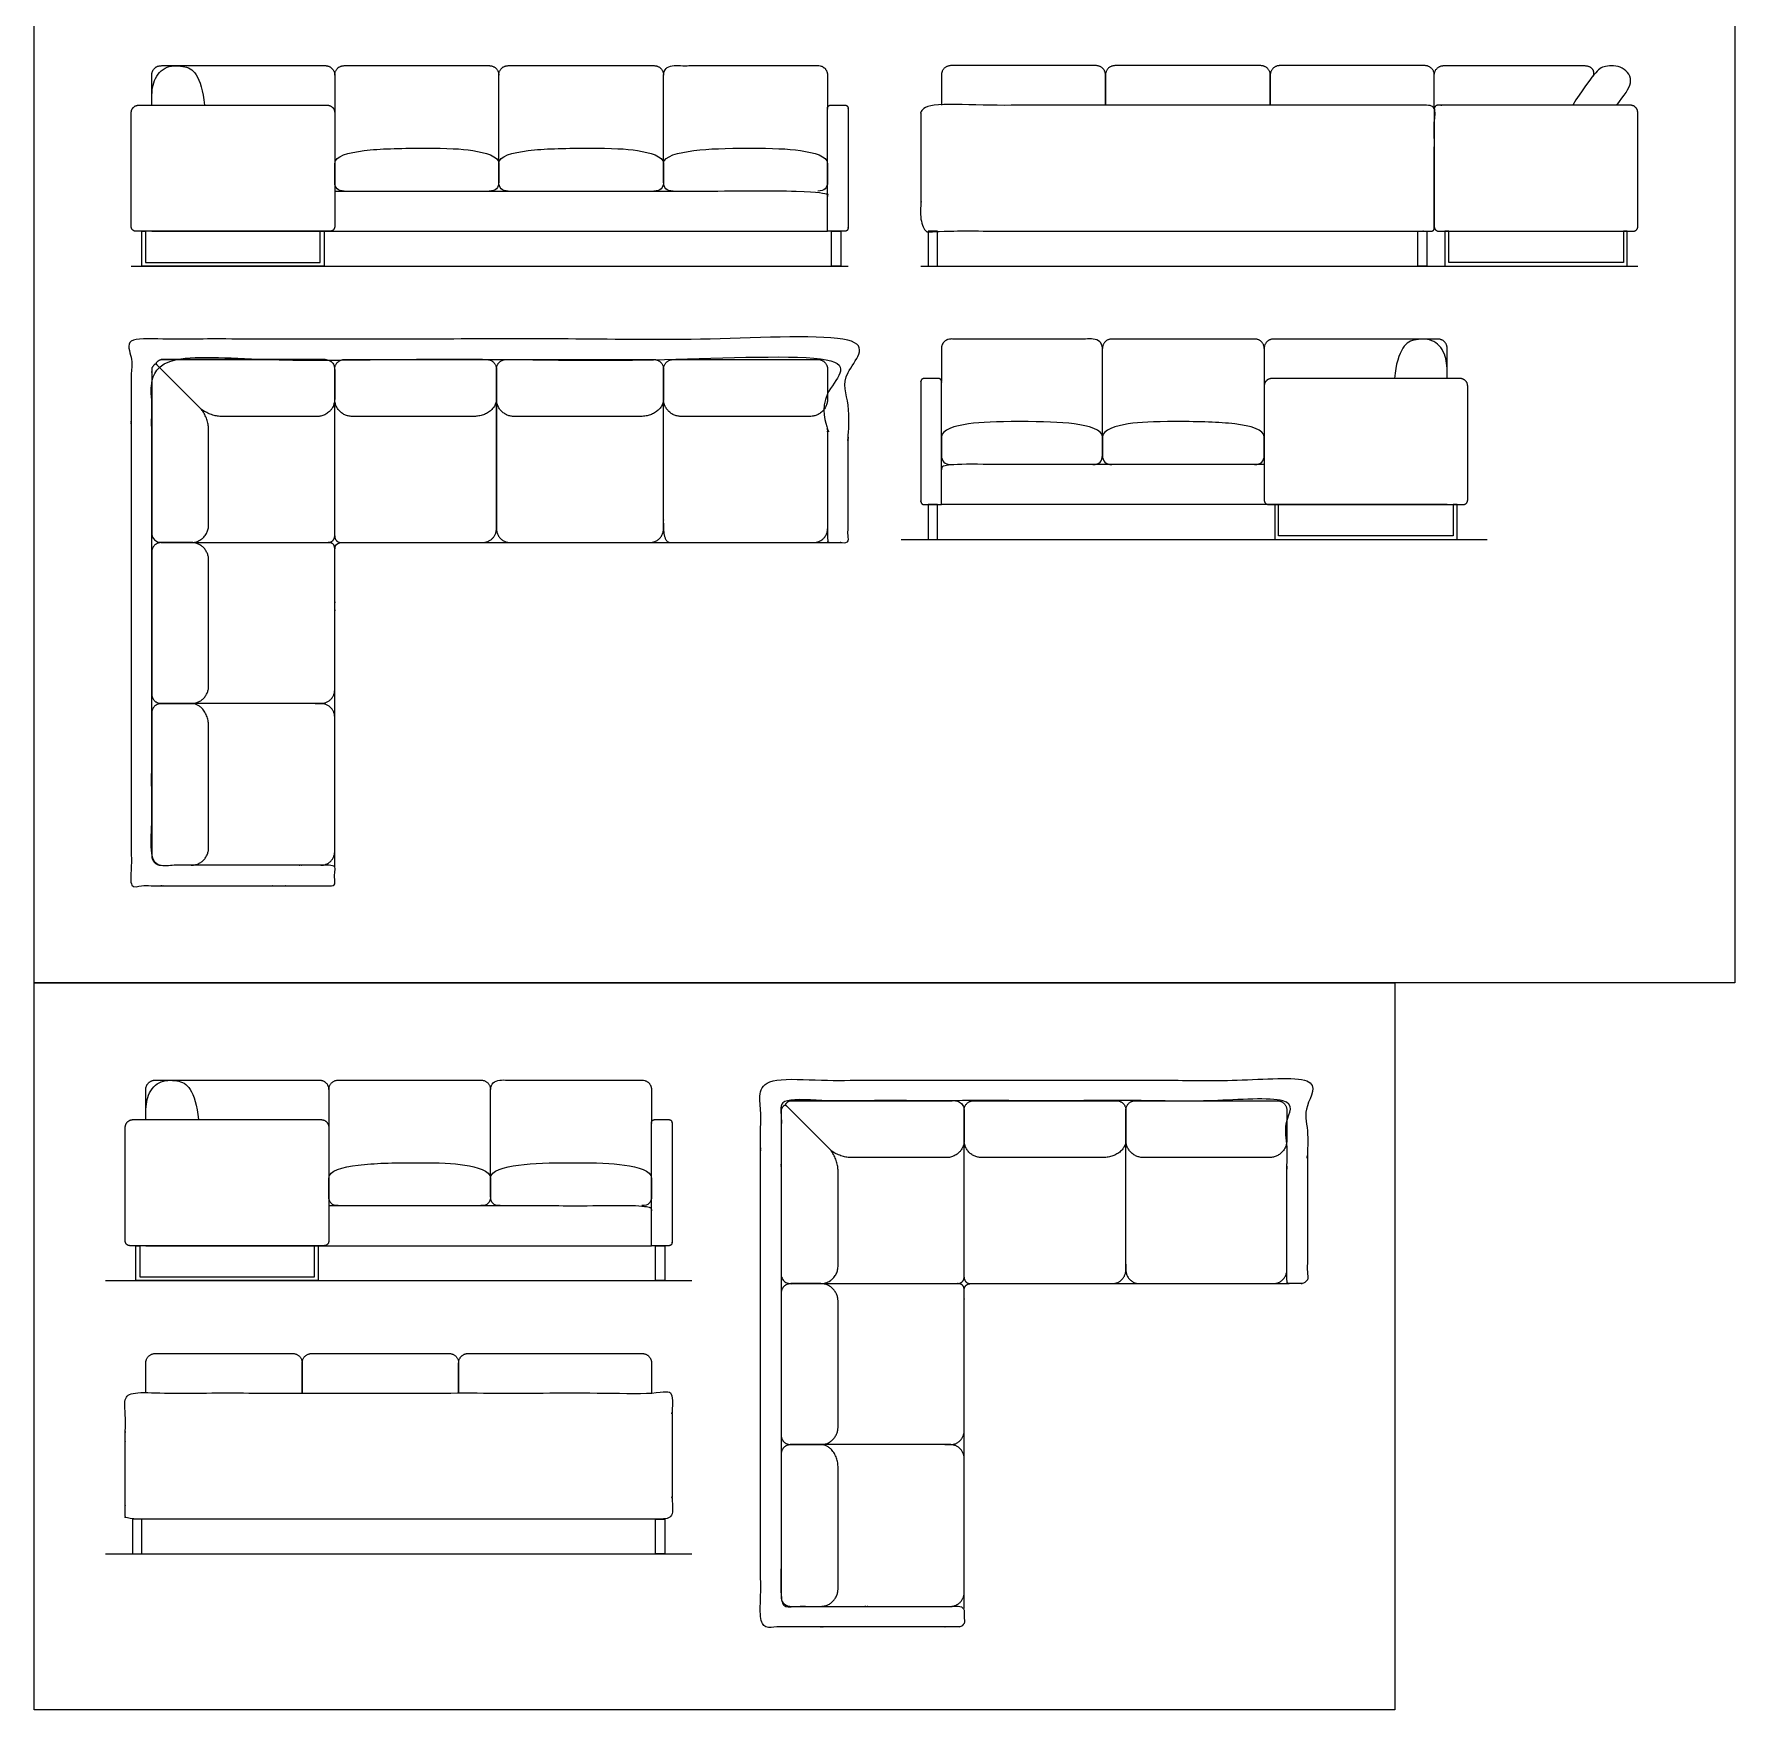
# Model space of a CAD drawing. Header units: metres. Extents: x 0 to 74.2, y -1.2 to 25.5.
# Drawn here: x 27.94 to 35.05, y -0.5 to 6.5 of the extents above; entities that cross this region are included whole.
import ezdxf

# ---------------------------------------------------------------- set-up
doc = ezdxf.new("R2010")
doc.units = ezdxf.units.M
doc.header["$MEASUREMENT"] = 0
for name, color, linetype, true_color in [('AG-DIAGRAM', 7, 'Continuous', 0xfecc66), ('AG-FURNITURE', 7, 'Continuous', 0x66ccff), ('X-VPRT', 6, 'Continuous', 0xff00ff)]:
    doc.layers.add(name, color=color, linetype=linetype, true_color=true_color)

msp = doc.modelspace()

# ---------------------------------------------------------------- linework, layer by layer
at = {"layer": 'AG-DIAGRAM'}
for points in [[(28.3465, 5.5344), (31.3437, 5.5344)], [(31.6485, 5.5344), (34.6457, 5.5344)], [(31.5664, 4.3914), (34.0166, 4.3914)], [(28.2395, 1.2926), (30.6898, 1.2926)], [(28.2395, 0.1496), (30.6898, 0.1496)]]:
    msp.add_lwpolyline(points, dxfattribs=at)
at = {"layer": 'AG-FURNITURE'}
for p, q in [((29.1573, 5.1438), (28.4721, 5.1438)), ((31.789, 2.045), (31.1039, 2.045))]:
    msp.add_line(p, q, dxfattribs=at)
for points in [[(29.8832, 5.9631), (29.8832, 6.3334)], [(28.4322, 5.6805), (29.5657, 5.6805), (31.2579, 5.6805)], [(28.6409, 4.935), (28.457, 5.119)], [(33.8487, 4.5375), (32.7153, 4.5375), (31.7342, 4.5375)], [(31.2726, 1.8362), (31.0887, 2.0202)], [(28.4074, 1.4387), (29.5408, 1.4387), (30.5219, 1.4387)]]:
    msp.add_lwpolyline(points, dxfattribs=at)
for points in [[(28.7719, 5.5344), (28.3909, 5.5344), (28.3909, 5.6805), (28.4068, 5.6805), (28.4068, 5.5502), (28.7719, 5.5502), (29.137, 5.5502), (29.137, 5.6805), (29.1529, 5.6805), (29.1529, 5.5344)], [(31.3132, 5.6805), (31.3132, 5.5344), (31.2751, 5.5344), (31.2751, 5.6805)], [(31.6789, 5.6805), (31.6789, 5.5344), (31.717, 5.5344), (31.717, 5.6805)], [(33.7643, 5.6805), (33.7643, 5.5344), (33.7262, 5.5344), (33.7262, 5.6805)], [(34.2202, 5.5344), (34.6012, 5.5344), (34.6012, 5.6805), (34.5853, 5.6805), (34.5853, 5.5502), (34.2202, 5.5502), (33.8551, 5.5502), (33.8551, 5.6805), (33.8392, 5.6805), (33.8392, 5.5344)], [(31.6789, 4.5375), (31.6789, 4.3914), (31.717, 4.3914), (31.717, 4.5375)], [(33.509, 4.3914), (33.89, 4.3914), (33.89, 4.5375), (33.8741, 4.5375), (33.8741, 4.4072), (33.509, 4.4072), (33.1439, 4.4072), (33.1439, 4.5375), (33.128, 4.5375), (33.128, 4.3914)], [(28.7471, 1.2926), (28.3661, 1.2926), (28.3661, 1.4387), (28.382, 1.4387), (28.382, 1.3084), (28.7471, 1.3084), (29.1122, 1.3084), (29.1122, 1.4387), (29.1281, 1.4387), (29.1281, 1.2926)], [(30.5772, 1.4387), (30.5772, 1.2926), (30.5391, 1.2926), (30.5391, 1.4387)], [(28.3521, 0.2957), (28.3521, 0.1496), (28.3902, 0.1496), (28.3902, 0.2957)], [(30.5772, 0.2957), (30.5772, 0.1496), (30.5391, 0.1496), (30.5391, 0.2957)]]:
    msp.add_lwpolyline(points, close=True, dxfattribs=at)
for points, degree, knots in [([(28.4322, 6.2075), (28.4323, 6.2502), (28.434, 6.3058), (28.4823, 6.3735), (28.5668, 6.3735), (28.62, 6.3508), (28.6472, 6.2677), (28.6527, 6.2075)], 3, [0.038653, 0.038653, 0.038653, 0.038653, 0.353197, 0.706393, 1.05959, 1.412787, 1.765983, 1.765983, 1.765983, 1.765983]), ([(34.5583, 6.2075), (34.5892, 6.2502), (34.6347, 6.3058), (34.5864, 6.3735), (34.5019, 6.3735), (34.4735, 6.3508), (34.4103, 6.2677), (34.3738, 6.2075)], 3, [0.038653, 0.038653, 0.038653, 0.038653, 0.353197, 0.706393, 1.05959, 1.412787, 1.765983, 1.765983, 1.765983, 1.765983]), ([(34.6139, 6.2075), (34.2202, 6.2075), (33.8265, 6.2075), (33.8186, 6.2075), (33.8106, 6.2075)], 2, [6.144161, 6.144161, 6.144161, 8.727494, 8.727494, 8.779578, 8.779578, 8.779578]), ([(29.2373, 5.8479), (29.2107, 5.8479), (29.1974, 5.8608), (29.1974, 5.8865), (29.1974, 5.912), (29.1974, 5.9375), (29.1974, 5.9631), (29.1974, 5.9947), (29.31, 6.0238), (29.465, 6.0274), (29.5657, 6.0274), (29.6759, 6.0274), (29.7705, 6.0238), (29.8832, 5.9947), (29.8832, 5.9631), (29.8832, 5.9375), (29.8832, 5.912), (29.8832, 5.8865), (29.8832, 5.8608), (29.8699, 5.8479), (29.8433, 5.8479)], 3, [0, 0, 0, 0, 0.257361, 0.257361, 0.257361, 0.508818, 0.508818, 0.508818, 1.127225, 1.745632, 1.745632, 1.745632, 2.364039, 2.982446, 2.982446, 2.982446, 3.233903, 3.233903, 3.233903, 3.491264, 3.491264, 3.491264, 3.491264]), ([(29.9231, 5.8479), (29.8965, 5.8479), (29.8832, 5.8608), (29.8832, 5.8865), (29.8832, 5.912), (29.8832, 5.9375), (29.8832, 5.9631), (29.8832, 5.9947), (29.9958, 6.0238), (30.1508, 6.0274), (30.2515, 6.0274), (30.3649, 6.0274), (30.4595, 6.0238), (30.5721, 5.9947), (30.5721, 5.9631), (30.5721, 5.9375), (30.5721, 5.912), (30.5721, 5.8865), (30.5721, 5.8608), (30.5588, 5.8479), (30.5322, 5.8479)], 3, [0, 0, 0, 0, 0.257361, 0.257361, 0.257361, 0.508818, 0.508818, 0.508818, 1.127225, 1.745632, 1.745632, 1.745632, 2.364039, 2.982446, 2.982446, 2.982446, 3.233903, 3.233903, 3.233903, 3.491264, 3.491264, 3.491264, 3.491264]), ([(30.612, 5.8479), (30.5854, 5.8479), (30.5721, 5.8608), (30.5721, 5.8865), (30.5721, 5.912), (30.5721, 5.9375), (30.5721, 5.9631), (30.5721, 5.9947), (30.6975, 6.0238), (30.8302, 6.0274), (30.9309, 6.0274), (31.0316, 6.0274), (31.1453, 6.0238), (31.2579, 5.9947), (31.2579, 5.9631), (31.2579, 5.9375), (31.2579, 5.912), (31.2579, 5.8865), (31.2579, 5.8608), (31.2446, 5.8479), (31.218, 5.8479)], 3, [0, 0, 0, 0, 0.257361, 0.257361, 0.257361, 0.508818, 0.508818, 0.508818, 1.127225, 1.745632, 1.745632, 1.745632, 2.364039, 2.982446, 2.982446, 2.982446, 3.233903, 3.233903, 3.233903, 3.491264, 3.491264, 3.491264, 3.491264]), ([(29.1974, 5.8479), (29.4842, 5.8479), (29.5657, 5.8479), (29.7251, 5.8479), (31.2308, 5.8479), (31.2579, 5.8479), (31.2579, 5.8257)], 2, [-0.534444, -0.534444, -0.534444, 0, 0, 1.046394, 1.046394, 1.208342, 1.208342, 1.208342]), ([(33.8487, 5.0645), (33.8486, 5.1072), (33.8469, 5.1628), (33.7986, 5.2305), (33.7142, 5.2305), (33.6609, 5.2078), (33.6337, 5.1247), (33.6283, 5.0645)], 3, [0.038653, 0.038653, 0.038653, 0.038653, 0.353197, 0.706393, 1.05959, 1.412787, 1.765983, 1.765983, 1.765983, 1.765983]), ([(29.8736, 4.4364), (29.8736, 4.4481), (29.8736, 4.4598), (29.8736, 4.7191), (29.8736, 4.9785)], 2, [2.445051, 2.445051, 2.445051, 2.521733, 2.521733, 4.223519, 4.223519, 4.223519]), ([(32.3674, 4.7049), (32.394, 4.7049), (32.4073, 4.7178), (32.4073, 4.7435), (32.4073, 4.769), (32.4073, 4.7945), (32.4073, 4.8201), (32.4073, 4.8517), (32.2947, 4.8808), (32.1619, 4.8844), (32.0612, 4.8844), (31.9605, 4.8844), (31.8468, 4.8808), (31.7342, 4.8517), (31.7342, 4.8201), (31.7342, 4.7945), (31.7342, 4.769), (31.7342, 4.7435), (31.7342, 4.7178), (31.7475, 4.7049), (31.7741, 4.7049)], 3, [0, 0, 0, 0, 0.257361, 0.257361, 0.257361, 0.508818, 0.508818, 0.508818, 1.127225, 1.745632, 1.745632, 1.745632, 2.364039, 2.982446, 2.982446, 2.982446, 3.233903, 3.233903, 3.233903, 3.491264, 3.491264, 3.491264, 3.491264]), ([(33.0437, 4.7049), (33.0703, 4.7049), (33.0836, 4.7178), (33.0836, 4.7435), (33.0836, 4.769), (33.0836, 4.7945), (33.0836, 4.8201), (33.0836, 4.8517), (32.9709, 4.8808), (32.816, 4.8844), (32.7153, 4.8844), (32.6146, 4.8844), (32.5199, 4.8808), (32.4073, 4.8517), (32.4073, 4.8201), (32.4073, 4.7945), (32.4073, 4.769), (32.4073, 4.7435), (32.4073, 4.7178), (32.4206, 4.7049), (32.4472, 4.7049)], 3, [0, 0, 0, 0, 0.257361, 0.257361, 0.257361, 0.508818, 0.508818, 0.508818, 1.127225, 1.745632, 1.745632, 1.745632, 2.364039, 2.982446, 2.982446, 2.982446, 3.233903, 3.233903, 3.233903, 3.491264, 3.491264, 3.491264, 3.491264]), ([(33.0836, 4.7049), (32.7967, 4.7049), (32.7153, 4.7049), (32.5558, 4.7049), (31.7613, 4.7049), (31.7342, 4.7049), (31.7342, 4.6827)], 2, [-0.534444, -0.534444, -0.534444, 0, 0, 1.046394, 1.046394, 1.208342, 1.208342, 1.208342]), ([(28.4321, 4.3386), (28.4321, 4.1666), (28.4321, 4.0516), (28.4321, 3.8986), (28.4321, 3.7456)], 2, [1.154009, 1.154009, 1.154009, 2.158119, 2.158119, 3.16223, 3.16223, 3.16223]), ([(29.1973, 3.7633), (29.1973, 3.9075), (29.1973, 4.0516), (29.1973, 4.1577), (29.1973, 4.3209), (29.1973, 4.3368), (29.1973, 4.3527)], 2, [-0.864718, -0.864718, -0.864718, 0.081293, 0.081293, 1.027305, 1.027305, 1.107936, 1.107936, 1.107936]), ([(29.2233, 4.3787), (29.2392, 4.3787), (29.255, 4.3787), (29.3992, 4.3787), (29.5434, 4.3787), (29.6494, 4.3787), (29.8158, 4.3787)], 2, [0.17488, 0.17488, 0.17488, 0.255511, 0.255511, 1.201523, 1.201523, 2.147535, 2.147535, 2.147535]), ([(29.1396, 3.7056), (29.1279, 3.7056), (29.1162, 3.7056), (28.8568, 3.7056), (28.5975, 3.7056)], 2, [1.324822, 1.324822, 1.324822, 1.401504, 1.401504, 3.103289, 3.103289, 3.103289]), ([(28.4321, 3.6655), (28.4321, 3.4903), (28.4321, 3.3754), (28.4321, 3.2223), (28.4321, 3.0693)], 2, [1.154009, 1.154009, 1.154009, 2.158119, 2.158119, 3.16223, 3.16223, 3.16223]), ([(29.1973, 3.087), (29.1973, 3.2312), (29.1973, 3.3754), (29.1973, 3.4814), (29.1973, 3.6478)], 2, [-0.864718, -0.864718, -0.864718, 0.081293, 0.081293, 1.027305, 1.027305, 1.027305]), ([(28.4074, 1.9657), (28.4075, 2.0084), (28.4092, 2.064), (28.4575, 2.1317), (28.542, 2.1317), (28.5952, 2.109), (28.6224, 2.0259), (28.6279, 1.9657)], 3, [0.038653, 0.038653, 0.038653, 0.038653, 0.353197, 0.706393, 1.05959, 1.412787, 1.765983, 1.765983, 1.765983, 1.765983]), ([(32.5053, 1.3376), (32.5053, 1.3493), (32.5053, 1.361), (32.5053, 1.6203), (32.5053, 1.8797)], 2, [2.445051, 2.445051, 2.445051, 2.521733, 2.521733, 4.223519, 4.223519, 4.223519]), ([(29.2124, 1.6061), (29.1858, 1.6061), (29.1725, 1.619), (29.1725, 1.6447), (29.1725, 1.6702), (29.1725, 1.6957), (29.1725, 1.7213), (29.1725, 1.7529), (29.2852, 1.782), (29.4402, 1.7856), (29.5408, 1.7856), (29.6415, 1.7856), (29.7362, 1.782), (29.8488, 1.7529), (29.8488, 1.7213), (29.8488, 1.6957), (29.8488, 1.6702), (29.8488, 1.6447), (29.8488, 1.619), (29.8355, 1.6061), (29.8089, 1.6061)], 3, [0, 0, 0, 0, 0.257361, 0.257361, 0.257361, 0.508818, 0.508818, 0.508818, 1.127225, 1.745632, 1.745632, 1.745632, 2.364039, 2.982446, 2.982446, 2.982446, 3.233903, 3.233903, 3.233903, 3.491264, 3.491264, 3.491264, 3.491264]), ([(29.8887, 1.6061), (29.8621, 1.6061), (29.8488, 1.619), (29.8488, 1.6447), (29.8488, 1.6702), (29.8488, 1.6957), (29.8488, 1.7213), (29.8488, 1.7529), (29.9614, 1.782), (30.0942, 1.7856), (30.1949, 1.7856), (30.2956, 1.7856), (30.4093, 1.782), (30.5219, 1.7529), (30.5219, 1.7213), (30.5219, 1.6957), (30.5219, 1.6702), (30.5219, 1.6447), (30.5219, 1.619), (30.5086, 1.6061), (30.482, 1.6061)], 3, [0, 0, 0, 0, 0.257361, 0.257361, 0.257361, 0.508818, 0.508818, 0.508818, 1.127225, 1.745632, 1.745632, 1.745632, 2.364039, 2.982446, 2.982446, 2.982446, 3.233903, 3.233903, 3.233903, 3.491264, 3.491264, 3.491264, 3.491264]), ([(29.1725, 1.6061), (29.4594, 1.6061), (29.5408, 1.6061), (29.7003, 1.6061), (30.4948, 1.6061), (30.5219, 1.6061), (30.5219, 1.5839)], 2, [-0.534444, -0.534444, -0.534444, 0, 0, 1.046394, 1.046394, 1.208342, 1.208342, 1.208342]), ([(31.0638, 1.2398), (31.0638, 1.0678), (31.0638, 0.9528), (31.0638, 0.7998), (31.0638, 0.6468)], 2, [1.154009, 1.154009, 1.154009, 2.158119, 2.158119, 3.16223, 3.16223, 3.16223]), ([(31.829, 0.6645), (31.829, 0.8087), (31.829, 0.9528), (31.829, 1.0589), (31.829, 1.2221), (31.829, 1.238), (31.829, 1.2539)], 2, [-0.864718, -0.864718, -0.864718, 0.081293, 0.081293, 1.027305, 1.027305, 1.107936, 1.107936, 1.107936]), ([(31.855, 1.2799), (31.8709, 1.2799), (31.8867, 1.2799), (32.0309, 1.2799), (32.1751, 1.2799), (32.2812, 1.2799), (32.4476, 1.2799)], 2, [0.17488, 0.17488, 0.17488, 0.255511, 0.255511, 1.201523, 1.201523, 2.147535, 2.147535, 2.147535]), ([(31.7713, 0.6068), (31.7596, 0.6068), (31.7479, 0.6068), (31.4886, 0.6068), (31.2292, 0.6068)], 2, [1.324822, 1.324822, 1.324822, 1.401504, 1.401504, 3.103289, 3.103289, 3.103289]), ([(31.0638, 0.5667), (31.0638, 0.3915), (31.0638, 0.2766), (31.0638, 0.1235), (31.0638, -0.0295)], 2, [1.154009, 1.154009, 1.154009, 2.158119, 2.158119, 3.16223, 3.16223, 3.16223]), ([(31.829, -0.0118), (31.829, 0.1324), (31.829, 0.2766), (31.829, 0.3826), (31.829, 0.549)], 2, [-0.864718, -0.864718, -0.864718, 0.081293, 0.081293, 1.027305, 1.027305, 1.027305])]:
    msp.add_open_spline(points, degree=degree, knots=knots, dxfattribs=at)
for points, weights, knots in [([(28.4322, 6.2075), (28.4322, 6.2756), (28.4322, 6.3334), (28.4322, 6.3726), (28.4714, 6.3726), (28.6248, 6.3726), (28.9307, 6.3726), (29.0841, 6.3726), (29.1582, 6.3726), (29.1974, 6.3726), (29.1974, 6.3334), (29.1974, 6.2965), (29.1974, 6.1757)], [1, 1, 1, 0.707106781187, 1, 1, 1, 1, 1, 0.707106781187, 1, 1, 1], [-1.607614, -1.607614, -1.607614, -1.254992, -1.254992, -1.053101, -1.053101, -0.046213, -0.046213, 0.960676, 0.960676, 1.162567, 1.162567, 1.387777, 1.387777, 1.387777]), ([(29.1974, 6.3334), (29.1974, 6.3726), (29.2365, 6.3726), (29.4313, 6.3726), (29.5847, 6.3726), (29.7286, 6.3726), (29.844, 6.3726), (29.8832, 6.3726), (29.8832, 6.3334)], [1, 0.707106781187, 1, 1, 1, 1, 1, 0.707106781187, 1], [-1.254992, -1.254992, -1.254992, -1.053101, -1.053101, -0.046213, -0.046213, 0.960676, 0.960676, 1.162567, 1.162567, 1.162567]), ([(29.8832, 6.3334), (29.8832, 6.3726), (29.9223, 6.3726), (30.1171, 6.3726), (30.2832, 6.3726), (30.4176, 6.3726), (30.533, 6.3726), (30.5721, 6.3726), (30.5721, 6.3334)], [1, 0.707106781187, 1, 1, 1, 1, 1, 0.707106781187, 1], [-1.254992, -1.254992, -1.254992, -1.053101, -1.053101, -0.046213, -0.046213, 0.960676, 0.960676, 1.162567, 1.162567, 1.162567]), ([(30.5721, 5.9631), (30.5721, 6.2704), (30.5721, 6.3334), (30.5721, 6.3726), (30.6113, 6.3726), (30.7965, 6.3726), (30.95, 6.3726), (31.1034, 6.3726), (31.2188, 6.3726), (31.2579, 6.3726), (31.2579, 6.3334), (31.2579, 6.2704), (31.2579, 6.1951)], [1, 1, 1, 0.707106781187, 1, 1, 1, 1, 1, 0.707106781187, 1, 1, 1], [-1.639356, -1.639356, -1.639356, -1.254992, -1.254992, -1.053101, -1.053101, -0.046213, -0.046213, 0.960676, 0.960676, 1.162567, 1.162567, 1.546931, 1.546931, 1.546931]), ([(32.42, 6.2075), (32.42, 6.2704), (32.42, 6.3334), (32.42, 6.3726), (32.3808, 6.3726), (32.2274, 6.3726), (32.0739, 6.3726), (31.8887, 6.3726), (31.7734, 6.3726), (31.7342, 6.3726), (31.7342, 6.3334), (31.7342, 6.2704), (31.7342, 6.2075)], [1, 1, 1, 0.707106781187, 1, 1, 1, 1, 1, 0.707106781187, 1, 1, 1], [-1.639356, -1.639356, -1.639356, -1.254992, -1.254992, -1.053101, -1.053101, -0.046213, -0.046213, 0.960676, 0.960676, 1.162567, 1.162567, 1.546931, 1.546931, 1.546931]), ([(33.109, 6.2075), (33.109, 6.2704), (33.109, 6.3334), (33.109, 6.3726), (33.0698, 6.3726), (32.8814, 6.3726), (32.728, 6.3726), (32.5745, 6.3726), (32.4592, 6.3726), (32.42, 6.3726), (32.42, 6.3334), (32.42, 6.2704), (32.42, 6.2075)], [1, 1, 1, 0.707106781187, 1, 1, 1, 1, 1, 0.707106781187, 1, 1, 1], [-1.639356, -1.639356, -1.639356, -1.254992, -1.254992, -1.053101, -1.053101, -0.046213, -0.046213, 0.960676, 0.960676, 1.162567, 1.162567, 1.546931, 1.546931, 1.546931]), ([(33.7948, 6.1951), (33.7948, 6.2704), (33.7948, 6.3334), (33.7948, 6.3726), (33.7556, 6.3726), (33.5704, 6.3726), (33.4169, 6.3726), (33.2635, 6.3726), (33.1481, 6.3726), (33.109, 6.3726), (33.109, 6.3334), (33.109, 6.2704), (33.109, 6.2075)], [1, 1, 1, 0.707106781187, 1, 1, 1, 1, 1, 0.707106781187, 1, 1, 1], [-1.639356, -1.639356, -1.639356, -1.254992, -1.254992, -1.053101, -1.053101, -0.046213, -0.046213, 0.960676, 0.960676, 1.162567, 1.162567, 1.546931, 1.546931, 1.546931]), ([(33.7948, 6.1951), (33.7948, 6.2704), (33.7948, 6.3334), (33.7948, 6.3726), (33.8339, 6.3726), (34.0191, 6.3726), (34.1726, 6.3726), (34.326, 6.3726), (34.4236, 6.3726), (34.456, 6.3726), (34.4607, 6.3459), (34.4618, 6.3334), (34.4576, 6.3279)], [1, 1, 1, 0.707106781187, 1, 1, 1, 1, 1, 0.770612041603, 0.900527966517, 0.900527966517, 0.900527966517], [-1.639356, -1.639356, -1.639356, -1.254992, -1.254992, -1.053101, -1.053101, -0.046212, -0.046212, 0.960676, 0.960676, 1.118793, 1.118793, 1.182465, 1.182465, 1.182465]), ([(31.2579, 5.6805), (31.2946, 5.6805), (31.3313, 5.6805), (31.3437, 5.6805), (31.3437, 5.6929), (31.3437, 5.944), (31.3437, 6.1951), (31.3437, 6.2075), (31.3313, 6.2075), (31.3008, 6.2075), (31.2703, 6.2075), (31.2579, 6.2075), (31.2579, 6.1951), (31.2579, 5.9537), (31.2579, 5.6805)], [1, 1, 1, 0.707106781187, 1, 1, 1, 0.707106781187, 1, 1, 1, 0.707106781187, 1, 1, 1], [3.738956, 3.738956, 3.738956, 3.979653, 3.979653, 4.043353, 4.043353, 5.691101, 5.691101, 5.7548, 5.7548, 5.954946, 5.954946, 6.018645, 6.018645, 7.704346, 7.704346, 7.704346]), ([(32.8677, 5.6805), (32.6946, 5.6805), (31.7342, 5.6805), (31.6975, 5.6805), (31.6608, 5.6805), (31.6485, 5.6805), (31.6485, 5.6929), (31.6485, 5.944), (31.6485, 6.1951), (31.6485, 6.2075), (31.6608, 6.2075), (31.6913, 6.2075), (31.7218, 6.2075), (32.8677, 6.2075), (33.7214, 6.2075), (33.7519, 6.2075), (33.7824, 6.2075), (33.7948, 6.2075), (33.7948, 6.1951), (33.7948, 5.944), (33.7948, 5.6929), (33.7948, 5.6805), (33.7824, 5.6805), (33.7457, 5.6805), (33.709, 5.6805), (33.0407, 5.6805), (32.8677, 5.6805)], [1, 1, 1, 1, 1, 0.707106781187, 1, 1, 1, 0.707106781187, 1, 1, 1, 1, 1, 1, 1, 0.707106781187, 1, 1, 1, 0.707106781187, 1, 1, 1, 1, 1], [-2.322289, -2.322289, -2.322289, -0.905622, -0.905622, -0.664925, -0.664925, -0.601225, -0.601225, 1.046523, 1.046523, 1.110222, 1.110222, 1.310368, 1.310368, 3.782771, 3.782771, 3.982916, 3.982916, 4.046616, 4.046616, 5.694364, 5.694364, 5.758063, 5.758063, 5.998761, 5.998761, 7.415428, 7.415428, 7.415428]), ([(31.2675, 4.3787), (31.2579, 4.3787), (31.2579, 4.3882), (31.2579, 4.7613), (31.2579, 5.1343), (31.2579, 5.1438), (31.2484, 5.1438), (29.337, 5.1438), (28.4416, 5.1438), (28.4321, 5.1438), (28.4321, 5.1343), (28.4321, 4.7613), (28.432, 4.3865), (28.4321, 3.5878), (28.4321, 3.0388), (28.4321, 3.0293), (28.4416, 3.0293), (28.8147, 3.0293), (29.1878, 3.0293), (29.1973, 3.0293), (29.1973, 3.0198), (29.1973, 2.9864), (29.1973, 2.9531), (29.1973, 2.9436), (29.1878, 2.9436), (28.7718, 2.9436), (28.3559, 2.9436), (28.3464, 2.9436), (28.3464, 2.9531), (28.3464, 3.5508), (28.3464, 4.3882), (28.3464, 4.8041), (28.3464, 5.22), (28.3464, 5.2296), (28.3559, 5.2296), (29.337, 5.2296), (31.3341, 5.2296), (31.3437, 5.2296), (31.3437, 5.22), (31.3437, 4.8041), (31.3437, 4.3882), (31.3437, 4.3787), (31.3341, 4.3787), (31.3008, 4.3787), (31.2675, 4.3787)], [1, 0.707106781187, 1, 1, 1, 0.707106781187, 1, 1, 1, 0.707106781187, 1, 1, 0.936368330036, 0.936368330036, 0.936368330036, 0.662112395857, 0.936368330036, 0.936368330036, 0.936368330036, 0.662112395857, 0.936368330036, 0.936368330036, 0.936368330036, 0.662112395856, 0.936368330036, 0.936368330036, 0.936368330036, 0.662112395857, 0.936368330036, 0.936368330036, 1.00000000203, 1.00000000203, 1.00000000203, 0.707106782623, 1.00000000203, 1.00000000203, 1.00000000203, 0.707106782623, 1.00000000203, 1.00000000203, 1.00000000203, 0.707106782623, 1.00000000203, 1.00000000203, 1], [0, 0, 0, 0.049088, 0.049088, 2.190329, 2.190329, 2.239417, 2.239417, 4.447767, 4.447767, 4.496855, 4.496855, 6.644183, 6.644183, 8.276014, 8.276014, 8.325101, 8.325101, 10.466327, 10.466327, 10.515415, 10.515415, 10.734165, 10.734165, 10.783252, 10.783252, 13.471685, 13.471685, 13.520772, 13.520772, 15.525523, 15.525523, 18.213971, 18.213971, 18.263059, 18.263059, 21.033908, 21.033908, 21.082995, 21.082995, 23.771444, 23.771444, 23.820531, 23.820531, 24.039283, 24.039283, 24.039283]), ([(32.4073, 4.8201), (32.4073, 5.1274), (32.4073, 5.1904), (32.4073, 5.2296), (32.3681, 5.2296), (32.1956, 5.2296), (32.0422, 5.2296), (31.8887, 5.2296), (31.7734, 5.2296), (31.7342, 5.2296), (31.7342, 5.1904), (31.7342, 5.1274), (31.7342, 5.0521)], [1, 1, 1, 0.707106781187, 1, 1, 1, 1, 1, 0.707106781187, 1, 1, 1], [-1.639356, -1.639356, -1.639356, -1.254992, -1.254992, -1.053101, -1.053101, -0.046213, -0.046213, 0.960676, 0.960676, 1.162567, 1.162567, 1.546931, 1.546931, 1.546931]), ([(33.0836, 5.1904), (33.0836, 5.2296), (33.0444, 5.2296), (32.8497, 5.2296), (32.6962, 5.2296), (32.5618, 5.2296), (32.4465, 5.2296), (32.4073, 5.2296), (32.4073, 5.1904)], [1, 0.707106781187, 1, 1, 1, 1, 1, 0.707106781187, 1], [-1.254992, -1.254992, -1.254992, -1.053101, -1.053101, -0.046213, -0.046213, 0.960676, 0.960676, 1.162567, 1.162567, 1.162567]), ([(33.8487, 5.0645), (33.8487, 5.1326), (33.8487, 5.1904), (33.8487, 5.2296), (33.8096, 5.2296), (33.6561, 5.2296), (33.3503, 5.2296), (33.1968, 5.2296), (33.1227, 5.2296), (33.0836, 5.2296), (33.0836, 5.1904), (33.0836, 5.1535), (33.0836, 5.0327)], [1, 1, 1, 0.707106781187, 1, 1, 1, 1, 1, 0.707106781187, 1, 1, 1], [-1.607614, -1.607614, -1.607614, -1.254992, -1.254992, -1.053101, -1.053101, -0.046213, -0.046213, 0.960676, 0.960676, 1.162567, 1.162567, 1.387777, 1.387777, 1.387777]), ([(28.4427, 5.122), (28.4326, 5.1118), (28.4321, 5.1038), (28.4321, 4.8397), (28.4321, 4.7247), (28.4321, 4.5717), (28.4321, 4.4187), (28.4321, 4.3787), (28.4721, 4.3787), (28.5208, 4.3787), (28.5975, 4.3787), (28.6702, 4.3787), (28.6702, 4.4528), (28.6702, 4.5717), (28.6702, 4.7247), (28.6702, 4.8088), (28.6702, 4.852), (28.6702, 4.8967), (28.6409, 4.935)], [0.926157642175, 0.903473290462, 1.02892910442, 1.02892910442, 1.02892910442, 1.02892910442, 1.02892910442, 0.727562747096, 1.02892910442, 1.02892910442, 1.02892910442, 0.727562747096, 1.02892910442, 1.02892910442, 1.02892910442, 1.02892910442, 1.02892910442, 0.777537991628, 0.945553292692], [5.881641, 5.881641, 5.881641, 5.923778, 5.923778, 6.927889, 6.927889, 7.931999, 7.931999, 8.138254, 8.138254, 8.457445, 8.457445, 8.6637, 8.6637, 9.667811, 9.667811, 10.671921, 10.671921, 10.843973, 10.843973, 10.843973]), ([(28.454, 5.1333), (28.4642, 5.1434), (28.4721, 5.1438), (28.7363, 5.1438), (28.8512, 5.1438), (29.0042, 5.1438), (29.1573, 5.1438), (29.1973, 5.1438), (29.1973, 5.1038), (29.1973, 5.0552), (29.1973, 4.9785), (29.1973, 4.9058), (29.1232, 4.9058), (29.0042, 4.9058), (28.8512, 4.9058), (28.7672, 4.9058), (28.724, 4.9058), (28.6792, 4.9058), (28.6409, 4.935)], [0.926157642769, 0.9034732892, 1.02892910442, 1.02892910442, 1.02892910442, 1.02892910442, 1.02892910442, 0.727562747096, 1.02892910442, 1.02892910442, 1.02892910442, 0.727562747096, 1.02892910442, 1.02892910442, 1.02892910442, 1.02892910442, 1.02892910442, 0.777537931152, 0.94555337353], [0, 0, 0, 0.042136, 0.042136, 1.046247, 1.046247, 2.050358, 2.050358, 2.256613, 2.256613, 2.575803, 2.575803, 2.782058, 2.782058, 3.786169, 3.786169, 4.79028, 4.79028, 4.962332, 4.962332, 4.962332]), ([(29.5434, 4.9058), (29.6583, 4.9058), (29.7773, 4.9058), (29.8736, 4.9058), (29.8736, 4.9785), (29.8736, 5.0552), (29.8736, 5.1038), (29.8736, 5.1438), (29.8336, 5.1438), (29.6583, 5.1438), (29.5434, 5.1438), (29.3903, 5.1438), (29.2373, 5.1438), (29.1973, 5.1438), (29.1973, 5.1038), (29.1973, 5.0552), (29.1973, 4.9785), (29.1973, 4.9058), (29.2714, 4.9058), (29.3903, 4.9058), (29.5434, 4.9058)], [1, 1, 1, 0.707106781187, 1, 1, 1, 0.707106781187, 1, 1, 1, 1, 1, 0.707106781187, 1, 1, 1, 0.707106781187, 1, 1, 1], [-0.581803, -0.581803, -0.581803, 0.422308, 0.422308, 0.628563, 0.628563, 0.947754, 0.947754, 1.154009, 1.154009, 2.158119, 2.158119, 3.16223, 3.16223, 3.368485, 3.368485, 3.687676, 3.687676, 3.893931, 3.893931, 4.898041, 4.898041, 4.898041]), ([(30.2196, 4.9058), (30.3569, 4.9058), (30.4758, 4.9058), (30.5721, 4.9058), (30.5721, 4.9785), (30.5721, 5.0552), (30.5721, 5.1038), (30.5721, 5.1438), (30.5321, 5.1438), (30.3569, 5.1438), (30.2196, 5.1438), (30.0666, 5.1438), (29.9136, 5.1438), (29.8736, 5.1438), (29.8736, 5.1038), (29.8736, 5.0552), (29.8736, 4.9785), (29.8736, 4.9058), (29.9477, 4.9058), (30.0666, 4.9058), (30.2196, 4.9058)], [1, 1, 1, 0.707106781187, 1, 1, 1, 0.707106781187, 1, 1, 1, 1, 1, 0.707106781187, 1, 1, 1, 0.707106781187, 1, 1, 1], [-0.581803, -0.581803, -0.581803, 0.422308, 0.422308, 0.628563, 0.628563, 0.947754, 0.947754, 1.154009, 1.154009, 2.158119, 2.158119, 3.16223, 3.16223, 3.368485, 3.368485, 3.687676, 3.687676, 3.893931, 3.893931, 4.898041, 4.898041, 4.898041]), ([(30.9309, 4.9058), (31.0458, 4.9058), (31.1839, 4.9058), (31.2579, 4.9058), (31.2579, 4.9785), (31.2579, 5.0552), (31.2579, 5.1038), (31.2579, 5.1438), (31.2179, 5.1438), (31.0458, 5.1438), (30.9309, 5.1438), (30.7652, 5.1438), (30.6122, 5.1438), (30.5721, 5.1438), (30.5721, 5.1038), (30.5721, 5.0552), (30.5721, 4.9785), (30.5721, 4.9058), (30.6462, 4.9058), (30.7652, 4.9058), (30.9309, 4.9058)], [1, 1, 1, 0.707106781187, 1, 1, 1, 0.707106781187, 1, 1, 1, 1, 1, 0.707106781187, 1, 1, 1, 0.707106781187, 1, 1, 1], [-0.581803, -0.581803, -0.581803, 0.422308, 0.422308, 0.628563, 0.628563, 0.947754, 0.947754, 1.154009, 1.154009, 2.158119, 2.158119, 3.16223, 3.16223, 3.368485, 3.368485, 3.687676, 3.687676, 3.893931, 3.893931, 4.898041, 4.898041, 4.898041]), ([(31.7342, 4.5375), (31.6975, 4.5375), (31.6608, 4.5375), (31.6485, 4.5375), (31.6485, 4.5499), (31.6485, 4.801), (31.6485, 5.0521), (31.6485, 5.0645), (31.6608, 5.0645), (31.6913, 5.0645), (31.7218, 5.0645), (31.7342, 5.0645), (31.7342, 5.0521), (31.7342, 4.8107), (31.7342, 4.5375)], [1, 1, 1, 0.707106781187, 1, 1, 1, 0.707106781187, 1, 1, 1, 0.707106781187, 1, 1, 1], [3.738956, 3.738956, 3.738956, 3.979653, 3.979653, 4.043353, 4.043353, 5.691101, 5.691101, 5.7548, 5.7548, 5.954946, 5.954946, 6.018645, 6.018645, 7.704346, 7.704346, 7.704346]), ([(29.8736, 4.9785), (29.8736, 4.7191), (29.8736, 4.4598), (29.8736, 4.4481), (29.8736, 4.4364), (29.8736, 4.3787), (29.9313, 4.3787), (30.0977, 4.3787), (30.2196, 4.3787), (30.348, 4.3787), (30.5144, 4.3787), (30.5721, 4.3787), (30.5721, 4.4364), (30.5721, 4.4481), (30.5721, 4.4598), (30.5721, 4.7191), (30.5721, 4.9785)], [1, 1, 1, 1, 1, 0.707106781187, 1, 1, 1, 1, 1, 0.707106781187, 1, 1, 1, 1, 1], [-4.186904, -4.186904, -4.186904, -2.485119, -2.485119, -2.408437, -2.408437, -2.11092, -2.11092, -1.164908, -1.164908, -0.218897, -0.218897, 0.07862, 0.07862, 0.155302, 0.155302, 1.857087, 1.857087, 1.857087]), ([(30.5723, 4.4598), (30.5723, 4.4481), (30.5723, 4.4364), (30.5723, 4.3787), (30.63, 4.3787), (30.7742, 4.3787), (31.2002, 4.3787), (31.2579, 4.3787), (31.2579, 4.4364)], [1, 1, 1, 0.707106781187, 1, 1, 1, 0.707106781187, 1], [-1.238917, -1.238917, -1.238917, -1.162235, -1.162235, -0.864718, -0.391712, 1.027305, 1.027305, 1.324822, 1.324822, 1.324822]), ([(29.1973, 3.0198), (29.1973, 3.6862), (29.1973, 4.3527), (29.1973, 4.3787), (29.2233, 4.3787), (29.8897, 4.3787), (31.2675, 4.3787)], [1, 1, 1, 0.707106781187, 1, 1, 1], [0, 0, 0, 1.851979, 1.851979, 1.985857, 1.985857, 3.829929, 3.829929, 3.829929]), ([(30.9782, 1.2877), (30.9781, 1.7053), (30.9781, 2.1212), (30.9781, 2.1308), (30.9876, 2.1308), (31.9687, 2.1308), (33.2546, 2.1308), (33.2641, 2.1308), (33.2641, 2.1212), (33.2641, 1.7053), (33.2641, 1.2894), (33.2641, 1.2799), (33.2546, 1.2799), (33.2212, 1.2799), (33.1879, 1.2799)], [0.936368328134, 1, 1, 0.707106781187, 1, 1, 1, 0.707106781187, 1, 1, 1, 0.707106781187, 1, 1, 1], [6.948836, 6.948836, 6.948836, 9.639207, 9.639207, 9.688329, 9.688329, 12.46116, 12.46116, 12.510282, 12.510282, 15.200653, 15.200653, 15.249776, 15.249776, 15.468683, 15.468683, 15.468683]), ([(28.4074, 1.9657), (28.4074, 2.0338), (28.4074, 2.0916), (28.4074, 2.1308), (28.4466, 2.1308), (28.6, 2.1308), (28.9058, 2.1308), (29.0593, 2.1308), (29.1334, 2.1308), (29.1725, 2.1308), (29.1725, 2.0916), (29.1725, 2.0547), (29.1725, 1.9339)], [1, 1, 1, 0.707106781187, 1, 1, 1, 1, 1, 0.707106781187, 1, 1, 1], [-1.607614, -1.607614, -1.607614, -1.254992, -1.254992, -1.053101, -1.053101, -0.046213, -0.046213, 0.960676, 0.960676, 1.162567, 1.162567, 1.387777, 1.387777, 1.387777]), ([(29.1725, 2.0916), (29.1725, 2.1308), (29.2117, 2.1308), (29.4064, 2.1308), (29.5599, 2.1308), (29.6943, 2.1308), (29.8096, 2.1308), (29.8488, 2.1308), (29.8488, 2.0916)], [1, 0.707106781187, 1, 1, 1, 1, 1, 0.707106781187, 1], [-1.254992, -1.254992, -1.254992, -1.053101, -1.053101, -0.046213, -0.046213, 0.960676, 0.960676, 1.162567, 1.162567, 1.162567]), ([(29.8488, 1.7213), (29.8488, 2.0286), (29.8488, 2.0916), (29.8488, 2.1308), (29.888, 2.1308), (30.0605, 2.1308), (30.2139, 2.1308), (30.3674, 2.1308), (30.4827, 2.1308), (30.5219, 2.1308), (30.5219, 2.0916), (30.5219, 2.0286), (30.5219, 1.9533)], [1, 1, 1, 0.707106781187, 1, 1, 1, 1, 1, 0.707106781187, 1, 1, 1], [-1.639356, -1.639356, -1.639356, -1.254992, -1.254992, -1.053101, -1.053101, -0.046213, -0.046213, 0.960676, 0.960676, 1.162567, 1.162567, 1.546931, 1.546931, 1.546931]), ([(33.1879, 1.2799), (33.1784, 1.2799), (33.1784, 1.2894), (33.1784, 1.6625), (33.1784, 2.0355), (33.1784, 2.045), (33.1689, 2.045), (31.9687, 2.045), (31.0734, 2.045), (31.0638, 2.045), (31.0638, 2.0355), (31.0638, 1.6625), (31.0638, 1.2877)], [1, 0.707106781187, 1, 1, 1, 0.707106781187, 1, 1, 1, 0.707106781187, 1, 1, 0.936368330036], [0, 0, 0, 0.049133, 0.049133, 2.192338, 2.192338, 2.241471, 2.241471, 4.451845, 4.451845, 4.500978, 4.500978, 6.644183, 6.644183, 6.644183]), ([(31.0744, 2.0232), (31.0643, 2.013), (31.0638, 2.005), (31.0638, 1.7409), (31.0638, 1.6259), (31.0638, 1.4729), (31.0638, 1.3199), (31.0638, 1.2799), (31.1039, 1.2799), (31.1525, 1.2799), (31.2292, 1.2799), (31.3019, 1.2799), (31.3019, 1.354), (31.3019, 1.4729), (31.3019, 1.6259), (31.3019, 1.71), (31.3019, 1.7532), (31.3019, 1.7979), (31.2726, 1.8362)], [0.926157642175, 0.903473290462, 1.02892910442, 1.02892910442, 1.02892910442, 1.02892910442, 1.02892910442, 0.727562747096, 1.02892910442, 1.02892910442, 1.02892910442, 0.727562747096, 1.02892910442, 1.02892910442, 1.02892910442, 1.02892910442, 1.02892910442, 0.777537991628, 0.945553292692], [5.881641, 5.881641, 5.881641, 5.923778, 5.923778, 6.927889, 6.927889, 7.931999, 7.931999, 8.138254, 8.138254, 8.457445, 8.457445, 8.6637, 8.6637, 9.667811, 9.667811, 10.671921, 10.671921, 10.843973, 10.843973, 10.843973]), ([(31.0857, 2.0345), (31.0959, 2.0446), (31.1039, 2.045), (31.368, 2.045), (31.4829, 2.045), (31.636, 2.045), (31.789, 2.045), (31.829, 2.045), (31.829, 2.005), (31.829, 1.9564), (31.829, 1.8797), (31.829, 1.807), (31.7549, 1.807), (31.636, 1.807), (31.4829, 1.807), (31.3989, 1.807), (31.3557, 1.807), (31.3109, 1.807), (31.2726, 1.8362)], [0.926157642769, 0.9034732892, 1.02892910442, 1.02892910442, 1.02892910442, 1.02892910442, 1.02892910442, 0.727562747096, 1.02892910442, 1.02892910442, 1.02892910442, 0.727562747096, 1.02892910442, 1.02892910442, 1.02892910442, 1.02892910442, 1.02892910442, 0.777537931152, 0.94555337353], [0, 0, 0, 0.042136, 0.042136, 1.046247, 1.046247, 2.050358, 2.050358, 2.256613, 2.256613, 2.575803, 2.575803, 2.782058, 2.782058, 3.786169, 3.786169, 4.79028, 4.79028, 4.962332, 4.962332, 4.962332]), ([(32.1751, 1.807), (32.29, 1.807), (32.409, 1.807), (32.5053, 1.807), (32.5053, 1.8797), (32.5053, 1.9564), (32.5053, 2.005), (32.5053, 2.045), (32.4653, 2.045), (32.29, 2.045), (32.1751, 2.045), (32.0221, 2.045), (31.869, 2.045), (31.829, 2.045), (31.829, 2.005), (31.829, 1.9564), (31.829, 1.8797), (31.829, 1.807), (31.9031, 1.807), (32.0221, 1.807), (32.1751, 1.807)], [1, 1, 1, 0.707106781187, 1, 1, 1, 0.707106781187, 1, 1, 1, 1, 1, 0.707106781187, 1, 1, 1, 0.707106781187, 1, 1, 1], [-0.581803, -0.581803, -0.581803, 0.422308, 0.422308, 0.628563, 0.628563, 0.947754, 0.947754, 1.154009, 1.154009, 2.158119, 2.158119, 3.16223, 3.16223, 3.368485, 3.368485, 3.687676, 3.687676, 3.893931, 3.893931, 4.898041, 4.898041, 4.898041]), ([(32.8514, 1.807), (32.9663, 1.807), (33.1043, 1.807), (33.1784, 1.807), (33.1784, 1.8797), (33.1784, 1.9564), (33.1784, 2.005), (33.1784, 2.045), (33.1384, 2.045), (32.9663, 2.045), (32.8514, 2.045), (32.6983, 2.045), (32.5453, 2.045), (32.5053, 2.045), (32.5053, 2.005), (32.5053, 1.9564), (32.5053, 1.8797), (32.5053, 1.807), (32.5794, 1.807), (32.6983, 1.807), (32.8514, 1.807)], [1, 1, 1, 0.707106781187, 1, 1, 1, 0.707106781187, 1, 1, 1, 1, 1, 0.707106781187, 1, 1, 1, 0.707106781187, 1, 1, 1], [-0.581803, -0.581803, -0.581803, 0.422308, 0.422308, 0.628563, 0.628563, 0.947754, 0.947754, 1.154009, 1.154009, 2.158119, 2.158119, 3.16223, 3.16223, 3.368485, 3.368485, 3.687676, 3.687676, 3.893931, 3.893931, 4.898041, 4.898041, 4.898041]), ([(30.5219, 1.4387), (30.5586, 1.4387), (30.5953, 1.4387), (30.6076, 1.4387), (30.6076, 1.4511), (30.6076, 1.7022), (30.6076, 1.9533), (30.6076, 1.9657), (30.5953, 1.9657), (30.5648, 1.9657), (30.5343, 1.9657), (30.5219, 1.9657), (30.5219, 1.9533), (30.5219, 1.7119), (30.5219, 1.4387)], [1, 1, 1, 0.707106781187, 1, 1, 1, 0.707106781187, 1, 1, 1, 0.707106781187, 1, 1, 1], [3.738956, 3.738956, 3.738956, 3.979653, 3.979653, 4.043353, 4.043353, 5.691101, 5.691101, 5.7548, 5.7548, 5.954946, 5.954946, 6.018645, 6.018645, 7.704346, 7.704346, 7.704346]), ([(32.5053, 1.361), (32.5053, 1.3493), (32.5053, 1.3376), (32.5053, 1.2799), (32.563, 1.2799), (32.7072, 1.2799), (32.8514, 1.2799), (32.9574, 1.2799), (33.1207, 1.2799), (33.1784, 1.2799), (33.1784, 1.3376)], [1, 1, 1, 0.707106781187, 1, 1, 1, 1, 1, 0.707106781187, 1], [-1.238917, -1.238917, -1.238917, -1.162235, -1.162235, -0.864718, -0.864718, 0.081293, 0.081293, 1.027305, 1.027305, 1.324822, 1.324822, 1.324822]), ([(31.0638, 1.2877), (31.0638, 0.489), (31.0638, -0.06), (31.0638, -0.0695), (31.0734, -0.0695), (31.4464, -0.0695), (31.8195, -0.0695), (31.829, -0.0695), (31.829, -0.079), (31.829, -0.1124), (31.829, -0.1457), (31.829, -0.1552), (31.8195, -0.1552), (31.4036, -0.1552), (30.9876, -0.1552), (30.9781, -0.1552), (30.9781, -0.1457), (30.9781, 0.452), (30.9782, 1.2877)], [1, 1, 1, 0.707106781187, 1, 1, 1, 0.707106781187, 1, 1, 1, 0.707106781186, 1, 1, 1, 0.707106781187, 1, 1, 1], [2.815903, 2.815903, 2.815903, 4.447734, 4.447734, 4.496821, 4.496821, 6.638047, 6.638047, 6.687135, 6.687135, 6.905885, 6.905885, 6.954972, 6.954972, 9.643405, 9.643405, 9.692492, 9.692492, 11.691156, 11.691156, 11.691156]), ([(28.4074, 0.8227), (28.4074, 0.8856), (28.4074, 0.9486), (28.4074, 0.9878), (28.4465, 0.9878), (28.6, 0.9878), (28.7534, 0.9878), (28.9069, 0.9878), (29.0222, 0.9878), (29.0614, 0.9878), (29.0614, 0.9486), (29.0614, 0.8856), (29.0614, 0.8227)], [1, 1, 1, 0.707106781187, 1, 1, 1, 1, 1, 0.707106781187, 1, 1, 1], [-1.639356, -1.639356, -1.639356, -1.254992, -1.254992, -1.053101, -1.053101, -0.046213, -0.046213, 0.960676, 0.960676, 1.162567, 1.162567, 1.546931, 1.546931, 1.546931]), ([(29.0614, 0.8227), (29.0614, 0.8856), (29.0614, 0.9486), (29.0614, 0.9878), (29.1006, 0.9878), (29.254, 0.9878), (29.4075, 0.9878), (29.5609, 0.9878), (29.6763, 0.9878), (29.7155, 0.9878), (29.7155, 0.9486), (29.7155, 0.8856), (29.7155, 0.8227)], [1, 1, 1, 0.707106781187, 1, 1, 1, 1, 1, 0.707106781187, 1, 1, 1], [-1.639356, -1.639356, -1.639356, -1.254992, -1.254992, -1.053101, -1.053101, -0.046213, -0.046213, 0.960676, 0.960676, 1.162567, 1.162567, 1.546931, 1.546931, 1.546931]), ([(29.7155, 0.8227), (29.7155, 0.8856), (29.7155, 0.9486), (29.7155, 0.9878), (29.7546, 0.9878), (29.9081, 0.9878), (30.0615, 0.9878), (30.3674, 0.9878), (30.4827, 0.9878), (30.5219, 0.9878), (30.5219, 0.9486), (30.5219, 0.8856), (30.5219, 0.8227)], [1, 1, 1, 0.707106781187, 1, 1, 1, 1, 1, 0.707106781187, 1, 1, 1], [-1.639356, -1.639356, -1.639356, -1.254992, -1.254992, -1.053101, -1.053101, -0.046213, -0.046213, 0.960676, 0.960676, 1.162567, 1.162567, 1.546931, 1.546931, 1.546931]), ([(29.3884, 0.2957), (29.5615, 0.2957), (30.5219, 0.2957), (30.5586, 0.2957), (30.5953, 0.2957), (30.6076, 0.2957), (30.6076, 0.3081), (30.6076, 0.5592), (30.6076, 0.8103), (30.6076, 0.8227), (30.5953, 0.8227), (30.5648, 0.8227), (30.5343, 0.8227), (29.3884, 0.8227), (28.395, 0.8227), (28.3645, 0.8227), (28.334, 0.8227), (28.3216, 0.8227), (28.3216, 0.8103), (28.3216, 0.5592), (28.3216, 0.3081), (28.3216, 0.2957), (28.334, 0.2957), (28.3707, 0.2957), (28.4074, 0.2957), (29.2154, 0.2957), (29.3884, 0.2957)], [1, 1, 1, 1, 1, 0.707106781187, 1, 1, 1, 0.707106781187, 1, 1, 1, 1, 1, 1, 1, 0.707106781187, 1, 1, 1, 0.707106781187, 1, 1, 1, 1, 1], [-2.322289, -2.322289, -2.322289, -0.905622, -0.905622, -0.664925, -0.664925, -0.601225, -0.601225, 1.046523, 1.046523, 1.110222, 1.110222, 1.310368, 1.310368, 3.782771, 3.782771, 3.982916, 3.982916, 4.046616, 4.046616, 5.694364, 5.694364, 5.758063, 5.758063, 5.998761, 5.998761, 7.415428, 7.415428, 7.415428])]:
    msp.add_rational_spline(points, weights, degree=2, knots=knots, dxfattribs=at)
for points, weights in [([(28.3465, 6.1757), (28.3465, 6.2075), (28.3782, 6.2075)], [1, 0.707106781186, 1]), ([(29.1656, 6.2075), (29.1974, 6.2075), (29.1974, 6.1757)], [1, 0.707106781187, 1]), ([(33.8106, 6.2075), (33.7948, 6.2075), (33.7948, 6.1916)], [1, 0.707106781186, 1]), ([(34.6457, 6.1757), (34.6457, 6.2075), (34.6139, 6.2075)], [1, 0.707106781186, 1]), ([(28.3655, 5.6805), (28.3465, 5.6805), (28.3465, 5.6996)], [1, 0.707106781187, 1]), ([(29.1974, 5.6996), (29.1974, 5.6805), (29.1783, 5.6805)], [1, 0.707106781187, 1]), ([(33.7948, 5.6996), (33.7948, 5.6805), (33.8138, 5.6805)], [1, 0.707106781187, 1]), ([(34.6266, 5.6805), (34.6457, 5.6805), (34.6457, 5.6996)], [1, 0.707106781187, 1]), ([(33.1153, 5.0645), (33.0836, 5.0645), (33.0836, 5.0327)], [1, 0.707106781187, 1]), ([(33.9345, 5.0327), (33.9345, 5.0645), (33.9027, 5.0645)], [1, 0.707106781186, 1]), ([(33.0836, 4.5566), (33.0836, 4.5375), (33.1026, 4.5375)], [1, 0.707106781187, 1]), ([(33.9154, 4.5375), (33.9345, 4.5375), (33.9345, 4.5566)], [1, 0.707106781187, 1]), ([(29.8158, 4.3787), (29.8736, 4.3787), (29.8736, 4.4364)], [1, 0.707106781187, 1]), ([(28.4721, 4.3787), (28.4321, 4.3787), (28.4321, 4.3386)], [1, 0.707106781187, 1]), ([(28.6702, 4.3046), (28.6702, 4.3787), (28.5975, 4.3787)], [1, 0.707106781187, 1]), ([(29.17, 4.3787), (29.1973, 4.3787), (29.1973, 4.406)], [1, 0.707106781187, 1]), ([(29.1973, 4.4034), (29.1986, 4.3787), (29.2233, 4.3787)], [1, 0.72452723922, 1]), ([(28.5975, 3.7056), (28.6702, 3.7056), (28.6702, 3.7797)], [1, 0.707106781187, 1]), ([(28.4321, 3.7456), (28.4321, 3.7056), (28.4721, 3.7056)], [1, 0.707106781187, 1]), ([(28.4721, 3.7056), (28.4321, 3.7056), (28.4321, 3.6655)], [1, 0.707106781187, 1]), ([(28.6702, 3.6093), (28.6702, 3.7056), (28.5975, 3.7056)], [1, 0.707106781187, 1]), ([(29.1396, 3.7056), (29.1973, 3.7056), (29.1973, 3.7633)], [1, 0.707106781187, 1]), ([(29.1973, 3.6478), (29.1973, 3.7056), (29.1396, 3.7056)], [1, 0.707106781187, 1]), ([(28.4321, 3.0693), (28.4321, 3.0293), (28.4721, 3.0293)], [1, 0.707106781187, 1]), ([(28.5975, 3.0293), (28.6702, 3.0293), (28.6702, 3.1034)], [1, 0.707106781187, 1]), ([(29.1396, 3.0293), (29.1973, 3.0293), (29.1973, 3.087)], [1, 0.707106781187, 1]), ([(28.3216, 1.9339), (28.3216, 1.9657), (28.3534, 1.9657)], [1, 0.707106781186, 1]), ([(29.1408, 1.9657), (29.1725, 1.9657), (29.1725, 1.9339)], [1, 0.707106781187, 1]), ([(28.3407, 1.4387), (28.3216, 1.4387), (28.3216, 1.4578)], [1, 0.707106781187, 1]), ([(29.1725, 1.4578), (29.1725, 1.4387), (29.1535, 1.4387)], [1, 0.707106781187, 1]), ([(31.8017, 1.2799), (31.829, 1.2799), (31.829, 1.3072)], [1, 0.707106781187, 1]), ([(31.8291, 1.3046), (31.8303, 1.2799), (31.855, 1.2799)], [1, 0.72452723922, 1]), ([(32.4476, 1.2799), (32.5053, 1.2799), (32.5053, 1.3376)], [1, 0.707106781187, 1]), ([(31.1039, 1.2799), (31.0638, 1.2799), (31.0638, 1.2398)], [1, 0.707106781187, 1]), ([(31.3019, 1.2058), (31.3019, 1.2799), (31.2292, 1.2799)], [1, 0.707106781187, 1]), ([(31.829, 1.2539), (31.829, 1.2799), (31.855, 1.2799)], [1, 0.707106781187, 1]), ([(31.0638, 0.6468), (31.0638, 0.6068), (31.1039, 0.6068)], [1, 0.707106781187, 1]), ([(31.2292, 0.6068), (31.3019, 0.6068), (31.3019, 0.6809)], [1, 0.707106781187, 1]), ([(31.7713, 0.6068), (31.829, 0.6068), (31.829, 0.6645)], [1, 0.707106781187, 1]), ([(31.1039, 0.6068), (31.0638, 0.6068), (31.0638, 0.5667)], [1, 0.707106781187, 1]), ([(31.3019, 0.5105), (31.3019, 0.6068), (31.2292, 0.6068)], [1, 0.707106781187, 1]), ([(31.829, 0.549), (31.829, 0.6068), (31.7713, 0.6068)], [1, 0.707106781187, 1]), ([(31.2292, -0.0695), (31.3019, -0.0695), (31.3019, 0.0046)], [1, 0.707106781187, 1]), ([(31.0638, -0.0295), (31.0638, -0.0695), (31.1039, -0.0695)], [1, 0.707106781187, 1]), ([(31.7713, -0.0695), (31.829, -0.0695), (31.829, -0.0118)], [1, 0.707106781187, 1])]:
    msp.add_rational_spline(points, weights, degree=2, dxfattribs=at)
for points in [[(28.3782, 6.2075), (28.7719, 6.2075), (29.1656, 6.2075)], [(33.7948, 6.1916), (33.7948, 6.1837), (33.7948, 6.1757)], [(28.3465, 5.6996), (28.3465, 5.9376), (28.3465, 6.1757)], [(29.1974, 6.1757), (29.1974, 5.9376), (29.1974, 5.6996)], [(33.7948, 6.1757), (33.7948, 5.9376), (33.7948, 5.6996)], [(34.6457, 5.6996), (34.6457, 5.9376), (34.6457, 6.1757)], [(29.1783, 5.6805), (28.7719, 5.6805), (28.3655, 5.6805)], [(33.8138, 5.6805), (34.2202, 5.6805), (34.6266, 5.6805)], [(28.457, 5.119), (28.4485, 5.1275), (28.4427, 5.122)], [(28.457, 5.119), (28.4485, 5.1275), (28.454, 5.1333)], [(29.1973, 4.406), (29.1973, 4.7549), (29.1973, 5.1038)], [(33.9027, 5.0645), (33.509, 5.0645), (33.1153, 5.0645)], [(33.0836, 5.0327), (33.0836, 4.7946), (33.0836, 4.5566)], [(33.9345, 4.5566), (33.9345, 4.7946), (33.9345, 5.0327)], [(33.1026, 4.5375), (33.509, 4.5375), (33.9154, 4.5375)], [(28.5975, 4.3787), (28.5208, 4.3787), (28.4721, 4.3787)], [(28.4721, 4.3787), (28.8211, 4.3787), (29.17, 4.3787)], [(29.1973, 4.3527), (29.1973, 4.3787), (29.17, 4.3787)], [(29.1973, 4.406), (29.1973, 4.4046), (29.1973, 4.4034)], [(28.6702, 4.0516), (28.6702, 4.1666), (28.6702, 4.3046)], [(28.6702, 3.7797), (28.6702, 3.8986), (28.6702, 4.0516)], [(28.4721, 3.7056), (28.5208, 3.7056), (28.5975, 3.7056)], [(28.5975, 3.7056), (28.5208, 3.7056), (28.4721, 3.7056)], [(29.1162, 3.7056), (29.1279, 3.7056), (29.1396, 3.7056)], [(28.6702, 3.3754), (28.6702, 3.4903), (28.6702, 3.6093)], [(28.6702, 3.1034), (28.6702, 3.2223), (28.6702, 3.3754)], [(31.0887, 2.0202), (31.0802, 2.0287), (31.0744, 2.0232)], [(31.0887, 2.0202), (31.0802, 2.0287), (31.0857, 2.0345)], [(31.829, 1.3072), (31.829, 1.6561), (31.829, 2.005)], [(28.3216, 1.4578), (28.3216, 1.6958), (28.3216, 1.9339)], [(28.3534, 1.9657), (28.7471, 1.9657), (29.1408, 1.9657)], [(29.1725, 1.9339), (29.1725, 1.6958), (29.1725, 1.4578)], [(29.1535, 1.4387), (28.7471, 1.4387), (28.3407, 1.4387)], [(31.829, 1.3072), (31.829, 1.3058), (31.8291, 1.3046)], [(31.1039, 1.2799), (31.4528, 1.2799), (31.8017, 1.2799)], [(31.2292, 1.2799), (31.1525, 1.2799), (31.1039, 1.2799)], [(31.829, 1.2539), (31.829, 1.2799), (31.8017, 1.2799)], [(31.829, -0.079), (31.829, 0.5874), (31.829, 1.2539)], [(31.855, 1.2799), (32.5214, 1.2799), (33.1879, 1.2799)], [(31.3019, 0.9528), (31.3019, 1.0678), (31.3019, 1.2058)], [(31.3019, 0.6809), (31.3019, 0.7998), (31.3019, 0.9528)], [(31.2292, 0.6068), (31.1525, 0.6068), (31.1039, 0.6068)], [(31.1039, 0.6068), (31.1525, 0.6068), (31.2292, 0.6068)], [(31.7479, 0.6068), (31.7596, 0.6068), (31.7713, 0.6068)], [(31.3019, 0.2766), (31.3019, 0.3915), (31.3019, 0.5105)], [(31.3019, 0.0046), (31.3019, 0.1235), (31.3019, 0.2766)], [(31.1039, -0.0695), (31.1525, -0.0695), (31.2292, -0.0695)], [(31.7479, -0.0695), (31.7596, -0.0695), (31.7713, -0.0695)]]:
    msp.add_open_spline(points, degree=2, dxfattribs=at)
at = {"layer": 'X-VPRT'}
for points in [[(27.9401, 6.779), (35.0521, 6.779), (35.0521, 2.5372), (27.9401, 2.5372)], [(27.9401, 2.5372), (33.6297, 2.5372), (33.6297, -0.5026), (27.9401, -0.5026)]]:
    msp.add_lwpolyline(points, close=True, dxfattribs=at)

doc.saveas('drawing.dxf')
